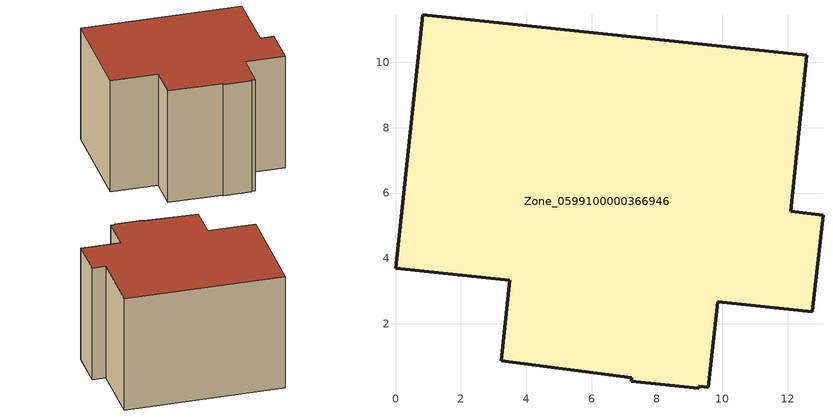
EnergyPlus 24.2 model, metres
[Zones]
Zone_0599100000366946
 floor ground (C_G): 0,3.7 0.84,11.45 12.59,10.22 12.09,5.44 13.08,5.33 12.76,2.37 9.86,2.67 9.57,0.05 9.28,0.09 9.28,0.03 7.21,0.24 7.23,0.35 3.23,0.86 3.49,3.33 z0
 wall outside (C_F): 0.84,11.45 0,3.7 3.49,3.33 3.23,0.86 7.23,0.35 7.21,0.24 9.28,0.03 9.28,0.09 9.57,0.05 9.86,2.67 12.76,2.37 13.08,5.33 12.09,5.44 12.59,10.22 0.84,11.45 z0:9.03
 roof outside (C_R): 7.21,0.24 9.28,0.03 9.28,0.09 9.57,0.05 9.86,2.67 12.76,2.37 13.08,5.33 12.09,5.44 12.59,10.22 0.84,11.45 0,3.7 3.49,3.33 3.23,0.86 7.23,0.35 z9.03
[BUILDING]
Pand.0599100000366946: North Axis=0; Terrain=City; Loads Convergence Tolerance Value=0.04; Temperature Convergence Tolerance Value=0.4; Solar Distribution=FullExterior; Maximum Number of Warmup Days=25; Minimum Number of Warmup Days=1
[Site:Location]
Rotterdam.The.Hague.AP_ZH_NLD Design_Conditions: Latitude=51.96; Longitude=4.45; Time Zone=1; Elevation=-4.5
[SITE:GROUNDTEMPERATURE:BUILDINGSURFACE]
18, 18, 18, 18, 18, 18, 18, 18, 18, 18, 18, 18
[MATERIAL] Thermal Absorptance=0.9; Solar Absorptance=0.7; Visible Absorptance=0.7
Name | Roughness | Thickness | Conductivity | Density | Specific Heat
G.TC.1992-2005 | MediumSmooth | 0.15 | 0.06 | 540 | 1210
F.TC.1992-2005 | Rough | 0.3 | 0.12 | 1920 | 840
R.TC.1992-2005 | MediumRough | 0.2 | 0.08 | 1500 | 1000
[CONSTRUCTION]
C_G: G.TC.1992-2005
C_F: F.TC.1992-2005
C_R: R.TC.1992-2005
[ZONE]
Zone_0599100000366946: Type=1; Multiplier=1; Ceiling Height=Autocalculate; Volume=Autocalculate; Floor Area=autocalculate; Part of Total Floor Area=Yes
[ZONEINFILTRATION:DESIGNFLOWRATE]
Infil_Zone_0599100000366946: Zone or ZoneList or Space or SpaceList=Zone_0599100000366946; Schedule=AlwaysOn; Design Flow Rate Calculation Method=Flow/Area; Flow Rate per Floor Area=0.0015; Constant Term Coefficient=1; Temperature Term Coefficient=0; Velocity Term Coefficient=0; Velocity Squared Term Coefficient=0
[HVACTEMPLATE:ZONE:IDEALLOADSAIRSYSTEM]
Zone_0599100000366946: Maximum Heating Supply Air Temperature=50; Minimum Cooling Supply Air Temperature=13; Maximum Heating Supply Air Humidity Ratio=0.0156; Minimum Cooling Supply Air Humidity Ratio=0.0077; Heating Limit=NoLimit; Cooling Limit=NoLimit; Dehumidification Control Type=ConstantSensibleHeatRatio; Cooling Sensible Heat Ratio=0.7; Dehumidification Setpoint=60; Humidification Control Type=None; Humidification Setpoint=30; Outdoor Air Method=None; Outdoor Air Flow Rate per Person=0.00944; Outdoor Air Flow Rate per Zone Floor Area=0; Outdoor Air Flow Rate per Zone=0; Demand Controlled Ventilation Type=None; Outdoor Air Economizer Type=NoEconomizer; Heat Recovery Type=None; Sensible Heat Recovery Effectiveness=0.7; Latent Heat Recovery Effectiveness=0.65
[ZONECONTROL:THERMOSTAT]
ThermostatControl_Zone_0599100000366946: Zone or ZoneList=Zone_0599100000366946; Control Type Schedule=DualSetpointControlType; Control 1=Thermostat_Zone_0599100000366946; Temperature Difference Between Cutout And Setpoint=0
[THERMOSTATSETPOINT:DUALSETPOINT]
Thermostat_Zone_0599100000366946: Heating Setpoint Temperature Schedule=HeatingSetpoint_Zone_0599100000366946; Cooling Setpoint Temperature Schedule=CoolingSetpoint_Zone_0599100000366946
[SCHEDULE:COMPACT]
HeatingSetpoint_Zone_0599100000366946: Through: 12/31, For: AllDays, Until: 24:00, 21
CoolingSetpoint_Zone_0599100000366946: Through: 12/31, For: AllDays, Until: 24:00, 24
DualSetpointControlType: Through: 12/31, For: AllDays, Until: 24:00, 4
AlwaysOn: Through: 12/31, For: AllDays, Until: 24:00, 1
